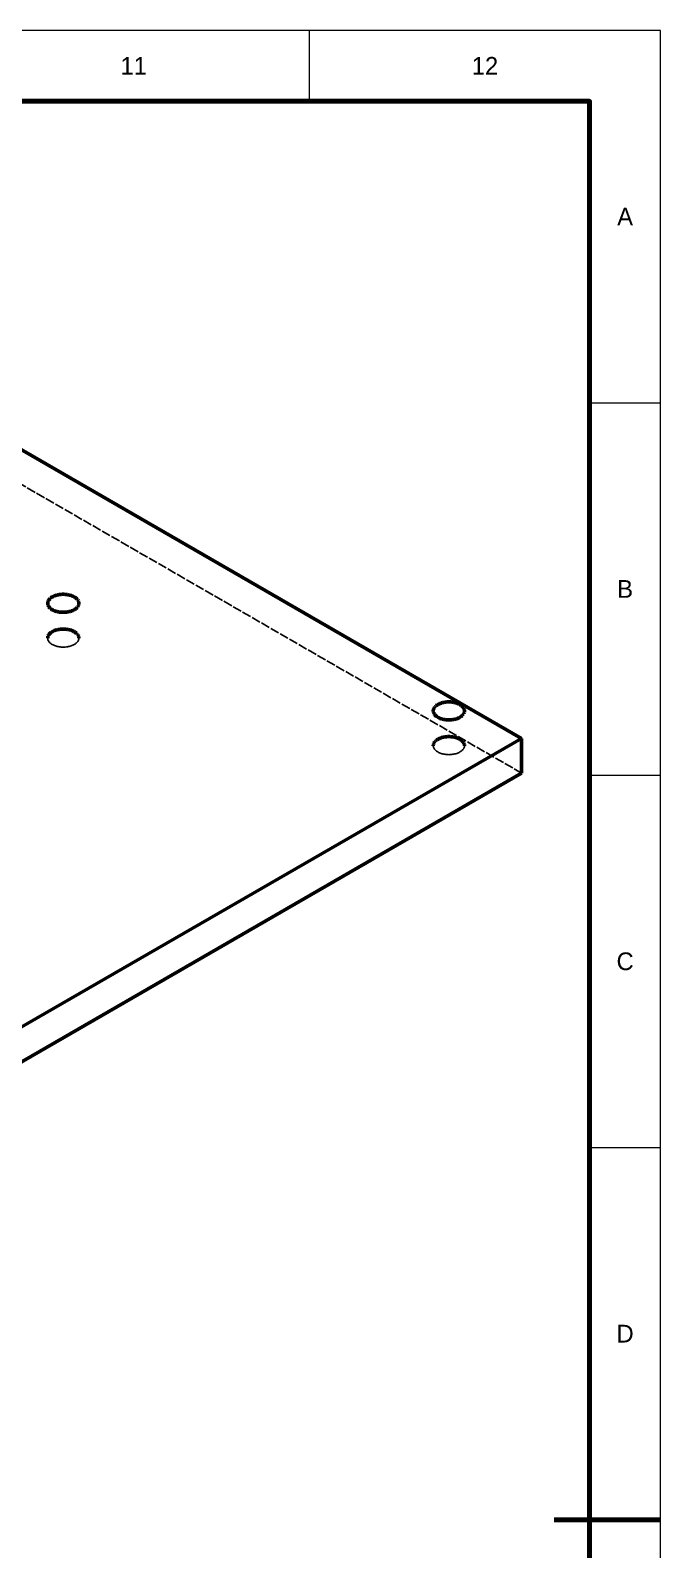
# Model space of a CAD drawing. Header units: millimetres. Extents: x 0 to 594, y 0 to 420.
# Drawn here: x 505.2 to 594, y 205.8 to 420 of the extents above; entities that cross this region are included whole.
import ezdxf
from ezdxf.enums import TextEntityAlignment as Align

# ---------------------------------------------------------------- set-up
doc = ezdxf.new("R2010")
doc.units = ezdxf.units.MM
doc.linetypes.add('DASHED', pattern=[1.524, 1.27, -0.254])
for name, color, linetype, lineweight in [('FINA', 7, 'CONTINUOUS', 18), ('NORMA', 7, 'CONTINUOUS', 70), ('OCULTA', 8, 'DASHED', 25), ('TEXTO', 7, 'CONTINUOUS', 25), ('VISIBLE', 7, 'CONTINUOUS', 50)]:
    doc.layers.add(name, color=color, linetype=linetype, lineweight=lineweight)

msp = doc.modelspace()

# ---------------------------------------------------------------- linework, layer by layer
at = {"layer": 'FINA'}
for p, q in [((544.5, 410), (544.5, 420)), ((584, 367.5), (594, 367.5)), ((584, 315), (594, 315)), ((584, 262.5), (594, 262.5)), ((584, 210), (594, 210))]:
    msp.add_line(p, q, dxfattribs=at)
msp.add_lwpolyline([(0, 0), (594, 0), (594, 420), (0, 420)], close=True, dxfattribs=at)
at = {"layer": 'NORMA'}
msp.add_line((594, 210), (579, 210), dxfattribs=at)
msp.add_lwpolyline([(20, 10), (584, 10), (584, 410), (20, 410)], close=True, dxfattribs=at)
at = {"layer": 'OCULTA'}
for p, q in [((479.67, 369.98), (574.42, 315.28)), ((507.63, 334.32), (507.63, 334.24)), ((507.63, 334.24), (507.65, 334.15)), ((507.65, 334.15), (507.67, 334.07)), ((512.01, 334.15), (511.98, 334.07)), ((512.02, 334.24), (512.01, 334.15)), ((512.03, 334.32), (512.02, 334.24)), ((507.67, 334.07), (507.7, 333.99)), ((507.7, 333.99), (507.74, 333.91)), ((507.74, 333.91), (507.79, 333.83)), ((507.79, 333.83), (507.85, 333.76)), ((507.85, 333.76), (507.92, 333.69)), ((507.92, 333.69), (508, 333.61)), ((508, 333.61), (508.08, 333.55)), ((508.08, 333.55), (508.17, 333.48)), ((508.17, 333.48), (508.27, 333.42)), ((508.27, 333.42), (508.38, 333.37)), ((508.38, 333.37), (508.49, 333.31)), ((508.49, 333.31), (508.6, 333.26)), ((508.6, 333.26), (508.73, 333.22)), ((508.85, 333.18), (508.73, 333.22)), ((508.85, 333.18), (508.98, 333.15)), ((508.98, 333.15), (509.12, 333.12)), ((509.26, 333.09), (509.12, 333.12)), ((509.26, 333.09), (509.4, 333.07)), ((509.54, 333.06), (509.4, 333.07)), ((509.68, 333.05), (509.54, 333.06)), ((509.68, 333.05), (509.83, 333.05)), ((509.97, 333.05), (509.83, 333.05)), ((509.97, 333.05), (510.11, 333.06)), ((510.26, 333.07), (510.11, 333.06)), ((510.4, 333.09), (510.26, 333.07)), ((510.53, 333.12), (510.4, 333.09)), ((510.53, 333.12), (510.67, 333.15)), ((510.8, 333.18), (510.67, 333.15)), ((510.93, 333.22), (510.8, 333.18)), ((511.05, 333.26), (510.93, 333.22)), ((511.17, 333.31), (511.05, 333.26)), ((511.28, 333.37), (511.17, 333.31)), ((511.38, 333.42), (511.28, 333.37)), ((511.48, 333.48), (511.38, 333.42)), ((511.57, 333.55), (511.48, 333.48)), ((511.66, 333.61), (511.57, 333.55)), ((511.73, 333.69), (511.66, 333.61)), ((511.8, 333.76), (511.73, 333.69)), ((511.86, 333.83), (511.8, 333.76)), ((511.91, 333.91), (511.86, 333.83)), ((511.95, 333.99), (511.91, 333.91)), ((511.98, 334.07), (511.95, 333.99)), ((561.97, 319.15), (561.97, 319.07)), ((561.97, 319.07), (561.99, 318.99)), ((561.99, 318.99), (562.01, 318.91)), ((562.01, 318.91), (562.04, 318.83)), ((562.04, 318.83), (562.08, 318.75)), ((562.08, 318.75), (562.14, 318.67)), ((562.14, 318.67), (562.19, 318.59)), ((562.19, 318.59), (562.26, 318.52)), ((562.26, 318.52), (562.34, 318.45)), ((562.34, 318.45), (562.42, 318.38)), ((562.42, 318.38), (562.51, 318.32)), ((562.51, 318.32), (562.61, 318.26)), ((562.61, 318.26), (562.72, 318.2)), ((562.72, 318.2), (562.83, 318.15)), ((562.83, 318.15), (562.95, 318.1)), ((562.95, 318.1), (563.07, 318.05)), ((563.07, 318.05), (563.19, 318.02)), ((563.19, 318.02), (563.33, 317.98)), ((563.46, 317.95), (563.33, 317.98)), ((563.46, 317.95), (563.6, 317.93)), ((563.74, 317.91), (563.6, 317.93)), ((563.74, 317.91), (563.88, 317.89)), ((564.02, 317.89), (563.88, 317.89)), ((564.02, 317.89), (564.17, 317.88)), ((564.31, 317.89), (564.17, 317.88)), ((564.45, 317.89), (564.31, 317.89)), ((564.45, 317.89), (564.6, 317.91)), ((564.74, 317.93), (564.6, 317.91)), ((564.87, 317.95), (564.74, 317.93)), ((565.01, 317.98), (564.87, 317.95)), ((565.01, 317.98), (565.14, 318.02)), ((565.27, 318.05), (565.14, 318.02)), ((565.39, 318.1), (565.27, 318.05)), ((565.51, 318.15), (565.39, 318.1)), ((565.62, 318.2), (565.51, 318.15)), ((565.72, 318.26), (565.62, 318.2)), ((565.82, 318.32), (565.72, 318.26)), ((565.91, 318.38), (565.82, 318.32)), ((566, 318.45), (565.91, 318.38)), ((566.07, 318.52), (566, 318.45)), ((566.14, 318.59), (566.07, 318.52)), ((566.2, 318.67), (566.14, 318.59)), ((566.25, 318.75), (566.2, 318.67)), ((566.29, 318.83), (566.25, 318.75)), ((566.33, 318.91), (566.29, 318.83)), ((566.35, 318.99), (566.33, 318.91)), ((566.36, 319.07), (566.35, 318.99)), ((566.37, 319.15), (566.36, 319.07))]:
    msp.add_line(p, q, dxfattribs=at)
at = {"layer": 'VISIBLE'}
for p, q in [((479.67, 374.88), (574.42, 320.17)), ((479.67, 374.88), (574.42, 320.17)), ((507.65, 339.39), (507.63, 339.3)), ((507.63, 339.3), (507.63, 339.22)), ((507.63, 339.22), (507.63, 339.14)), ((507.63, 339.14), (507.65, 339.05)), ((507.67, 339.47), (507.65, 339.39)), ((507.65, 339.05), (507.67, 338.97)), ((507.7, 339.55), (507.67, 339.47)), ((507.67, 338.97), (507.7, 338.89)), ((507.74, 339.63), (507.7, 339.55)), ((507.7, 338.89), (507.74, 338.81)), ((507.79, 339.71), (507.74, 339.63)), ((507.74, 338.81), (507.79, 338.73)), ((507.85, 339.78), (507.79, 339.71)), ((507.79, 338.73), (507.85, 338.66)), ((507.92, 339.85), (507.85, 339.78)), ((507.85, 338.66), (507.92, 338.58)), ((508, 339.93), (507.92, 339.85)), ((507.92, 338.58), (508, 338.51)), ((508.08, 339.99), (508, 339.93)), ((508, 338.51), (508.08, 338.45)), ((508.17, 340.06), (508.08, 339.99)), ((508.08, 338.45), (508.17, 338.38)), ((508.27, 340.12), (508.17, 340.06)), ((508.38, 340.17), (508.27, 340.12)), ((508.38, 340.17), (508.49, 340.23)), ((508.6, 340.28), (508.49, 340.23)), ((508.73, 340.32), (508.6, 340.28)), ((508.85, 340.36), (508.73, 340.32)), ((508.98, 340.39), (508.85, 340.36)), ((509.12, 340.42), (508.98, 340.39)), ((509.12, 340.42), (509.26, 340.45)), ((509.4, 340.47), (509.26, 340.45)), ((509.4, 340.47), (509.54, 340.48)), ((509.54, 340.48), (509.68, 340.49)), ((509.83, 340.49), (509.68, 340.49)), ((509.97, 340.49), (509.83, 340.49)), ((509.97, 340.49), (510.11, 340.48)), ((510.26, 340.47), (510.11, 340.48)), ((510.26, 340.47), (510.4, 340.45)), ((510.53, 340.42), (510.4, 340.45)), ((510.53, 340.42), (510.67, 340.39)), ((510.67, 340.39), (510.8, 340.36)), ((510.8, 340.36), (510.93, 340.32)), ((510.93, 340.32), (511.05, 340.28)), ((511.05, 340.28), (511.17, 340.23)), ((511.17, 340.23), (511.28, 340.17)), ((511.28, 340.17), (511.38, 340.12)), ((511.38, 340.12), (511.48, 340.06)), ((511.48, 340.06), (511.57, 339.99)), ((511.57, 338.45), (511.48, 338.38)), ((511.57, 339.99), (511.66, 339.93)), ((511.66, 338.51), (511.57, 338.45)), ((511.66, 339.93), (511.73, 339.85)), ((511.73, 338.58), (511.66, 338.51)), ((511.73, 339.85), (511.8, 339.78)), ((511.8, 338.66), (511.73, 338.58)), ((511.8, 339.78), (511.86, 339.71)), ((511.86, 338.73), (511.8, 338.66)), ((511.86, 339.71), (511.91, 339.63)), ((511.91, 338.81), (511.86, 338.73)), ((511.91, 339.63), (511.95, 339.55)), ((511.95, 338.89), (511.91, 338.81)), ((511.95, 339.55), (511.98, 339.47)), ((511.98, 338.97), (511.95, 338.89)), ((511.98, 339.47), (512.01, 339.39)), ((512.01, 339.05), (511.98, 338.97)), ((512.01, 339.39), (512.02, 339.3)), ((512.02, 339.14), (512.01, 339.05)), ((512.02, 339.3), (512.03, 339.22)), ((512.03, 339.22), (512.02, 339.14)), ((508.17, 338.38), (508.27, 338.32)), ((508.27, 338.32), (508.38, 338.26)), ((508.38, 338.26), (508.49, 338.21)), ((508.49, 338.21), (508.6, 338.16)), ((508.6, 338.16), (508.73, 338.12)), ((508.85, 338.08), (508.73, 338.12)), ((508.85, 338.08), (508.98, 338.05)), ((508.98, 338.05), (509.12, 338.02)), ((509.26, 337.99), (509.12, 338.02)), ((509.26, 337.99), (509.4, 337.97)), ((509.54, 337.96), (509.4, 337.97)), ((509.68, 337.95), (509.54, 337.96)), ((509.68, 337.95), (509.83, 337.95)), ((509.97, 337.95), (509.83, 337.95)), ((509.97, 337.95), (510.11, 337.96)), ((510.26, 337.97), (510.11, 337.96)), ((510.4, 337.99), (510.26, 337.97)), ((510.53, 338.02), (510.4, 337.99)), ((510.53, 338.02), (510.67, 338.05)), ((510.8, 338.08), (510.67, 338.05)), ((510.93, 338.12), (510.8, 338.08)), ((511.05, 338.16), (510.93, 338.12)), ((511.17, 338.21), (511.05, 338.16)), ((511.28, 338.26), (511.17, 338.21)), ((511.38, 338.32), (511.28, 338.26)), ((511.48, 338.38), (511.38, 338.32)), ((507.65, 334.49), (507.63, 334.4)), ((507.63, 334.4), (507.63, 334.32)), ((507.67, 334.57), (507.65, 334.49)), ((507.7, 334.65), (507.67, 334.57)), ((507.74, 334.73), (507.7, 334.65)), ((507.79, 334.81), (507.74, 334.73)), ((507.85, 334.88), (507.79, 334.81)), ((507.92, 334.96), (507.85, 334.88)), ((508, 335.03), (507.92, 334.96)), ((508.08, 335.09), (508, 335.03)), ((508.17, 335.16), (508.08, 335.09)), ((508.27, 335.22), (508.17, 335.16)), ((508.38, 335.28), (508.27, 335.22)), ((508.38, 335.28), (508.49, 335.33)), ((508.6, 335.38), (508.49, 335.33)), ((508.73, 335.42), (508.6, 335.38)), ((508.85, 335.46), (508.73, 335.42)), ((508.98, 335.49), (508.85, 335.46)), ((509.12, 335.52), (508.98, 335.49)), ((509.12, 335.52), (509.26, 335.55)), ((509.4, 335.57), (509.26, 335.55)), ((509.4, 335.57), (509.54, 335.58)), ((509.54, 335.58), (509.68, 335.59)), ((509.83, 335.59), (509.68, 335.59)), ((509.97, 335.59), (509.83, 335.59)), ((509.97, 335.59), (510.11, 335.58)), ((510.26, 335.57), (510.11, 335.58)), ((510.26, 335.57), (510.4, 335.55)), ((510.53, 335.52), (510.4, 335.55)), ((510.53, 335.52), (510.67, 335.49)), ((510.67, 335.49), (510.8, 335.46)), ((510.8, 335.46), (510.93, 335.42)), ((510.93, 335.42), (511.05, 335.38)), ((511.05, 335.38), (511.17, 335.33)), ((511.17, 335.33), (511.28, 335.28)), ((511.28, 335.28), (511.38, 335.22)), ((511.38, 335.22), (511.48, 335.16)), ((511.48, 335.16), (511.57, 335.09)), ((511.57, 335.09), (511.66, 335.03)), ((511.66, 335.03), (511.73, 334.96)), ((511.73, 334.96), (511.8, 334.88)), ((511.8, 334.88), (511.86, 334.81)), ((511.86, 334.81), (511.91, 334.73)), ((511.91, 334.73), (511.95, 334.65)), ((511.95, 334.65), (511.98, 334.57)), ((511.98, 334.57), (512.01, 334.49)), ((512.01, 334.49), (512.02, 334.4)), ((512.02, 334.4), (512.03, 334.32)), ((561.99, 324.22), (561.97, 324.14)), ((561.97, 324.14), (561.97, 324.05)), ((561.97, 324.05), (561.97, 323.97)), ((561.97, 323.97), (561.99, 323.89)), ((562.01, 324.3), (561.99, 324.22)), ((561.99, 323.89), (562.01, 323.81)), ((562.04, 324.38), (562.01, 324.3)), ((562.01, 323.81), (562.04, 323.72)), ((562.08, 324.46), (562.04, 324.38)), ((562.04, 323.72), (562.08, 323.64)), ((562.14, 324.54), (562.08, 324.46)), ((562.08, 323.64), (562.14, 323.57)), ((562.19, 324.61), (562.14, 324.54)), ((562.14, 323.57), (562.19, 323.49)), ((562.26, 324.69), (562.19, 324.61)), ((562.19, 323.49), (562.26, 323.42)), ((562.34, 324.76), (562.26, 324.69)), ((562.42, 324.83), (562.34, 324.76)), ((562.51, 324.89), (562.42, 324.83)), ((562.61, 324.95), (562.51, 324.89)), ((562.72, 325.01), (562.61, 324.95)), ((562.83, 325.06), (562.72, 325.01)), ((562.95, 325.11), (562.83, 325.06)), ((562.95, 325.11), (563.07, 325.15)), ((563.19, 325.19), (563.07, 325.15)), ((563.33, 325.23), (563.19, 325.19)), ((563.33, 325.23), (563.46, 325.26)), ((563.6, 325.28), (563.46, 325.26)), ((563.6, 325.28), (563.74, 325.3)), ((563.88, 325.31), (563.74, 325.3)), ((564.02, 325.32), (563.88, 325.31)), ((564.02, 325.32), (564.17, 325.32)), ((564.31, 325.32), (564.17, 325.32)), ((564.31, 325.32), (564.45, 325.31)), ((564.6, 325.3), (564.45, 325.31)), ((564.74, 325.28), (564.6, 325.3)), ((564.74, 325.28), (564.87, 325.26)), ((564.87, 325.26), (565.01, 325.23)), ((565.01, 325.23), (565.14, 325.19)), ((565.14, 325.19), (565.27, 325.15)), ((565.27, 325.15), (565.39, 325.11)), ((565.39, 325.11), (565.51, 325.06)), ((565.51, 325.06), (565.62, 325.01)), ((565.62, 325.01), (565.72, 324.95)), ((565.72, 324.95), (565.82, 324.89)), ((565.82, 324.89), (565.91, 324.83)), ((565.91, 324.83), (566, 324.76)), ((566, 324.76), (566.07, 324.69)), ((566.07, 324.69), (566.14, 324.61)), ((566.14, 323.49), (566.07, 323.42)), ((566.14, 324.61), (566.2, 324.54)), ((566.2, 323.57), (566.14, 323.49)), ((566.2, 324.54), (566.25, 324.46)), ((566.25, 323.64), (566.2, 323.57)), ((566.25, 324.46), (566.29, 324.38)), ((566.29, 323.72), (566.25, 323.64)), ((566.29, 324.38), (566.33, 324.3)), ((566.33, 323.81), (566.29, 323.72)), ((566.33, 324.3), (566.35, 324.22)), ((566.35, 323.89), (566.33, 323.81)), ((566.35, 324.22), (566.36, 324.14)), ((566.36, 323.97), (566.35, 323.89)), ((566.36, 324.14), (566.37, 324.05)), ((566.37, 324.05), (566.36, 323.97)), ((562.26, 323.42), (562.34, 323.35)), ((562.34, 323.35), (562.42, 323.28)), ((562.42, 323.28), (562.51, 323.22)), ((562.51, 323.22), (562.61, 323.16)), ((562.61, 323.16), (562.72, 323.1)), ((562.72, 323.1), (562.83, 323.05)), ((562.83, 323.05), (562.95, 323)), ((562.95, 323), (563.07, 322.95)), ((563.07, 322.95), (563.19, 322.91)), ((563.19, 322.91), (563.33, 322.88)), ((563.46, 322.85), (563.33, 322.88)), ((563.46, 322.85), (563.6, 322.83)), ((563.74, 322.81), (563.6, 322.83)), ((563.74, 322.81), (563.88, 322.79)), ((564.02, 322.79), (563.88, 322.79)), ((564.02, 322.79), (564.17, 322.78)), ((564.31, 322.79), (564.17, 322.78)), ((564.45, 322.79), (564.31, 322.79)), ((564.45, 322.79), (564.6, 322.81)), ((564.74, 322.83), (564.6, 322.81)), ((564.87, 322.85), (564.74, 322.83)), ((565.01, 322.88), (564.87, 322.85)), ((565.01, 322.88), (565.14, 322.91)), ((565.27, 322.95), (565.14, 322.91)), ((565.39, 323), (565.27, 322.95)), ((565.51, 323.05), (565.39, 323)), ((565.62, 323.1), (565.51, 323.05)), ((565.72, 323.16), (565.62, 323.1)), ((565.82, 323.22), (565.72, 323.16)), ((565.91, 323.28), (565.82, 323.22)), ((566, 323.35), (565.91, 323.28)), ((566.07, 323.42), (566, 323.35)), ((574.42, 320.17), (465.03, 257.02)), ((561.99, 319.32), (561.97, 319.24)), ((561.97, 319.24), (561.97, 319.15)), ((562.01, 319.4), (561.99, 319.32)), ((562.04, 319.48), (562.01, 319.4)), ((562.08, 319.56), (562.04, 319.48)), ((562.14, 319.64), (562.08, 319.56)), ((562.19, 319.72), (562.14, 319.64)), ((562.26, 319.79), (562.19, 319.72)), ((562.34, 319.86), (562.26, 319.79)), ((562.42, 319.93), (562.34, 319.86)), ((562.51, 319.99), (562.42, 319.93)), ((562.61, 320.05), (562.51, 319.99)), ((562.72, 320.11), (562.61, 320.05)), ((562.83, 320.16), (562.72, 320.11)), ((562.95, 320.21), (562.83, 320.16)), ((562.95, 320.21), (563.07, 320.25)), ((563.19, 320.29), (563.07, 320.25)), ((563.33, 320.33), (563.19, 320.29)), ((563.33, 320.33), (563.46, 320.36)), ((563.6, 320.38), (563.46, 320.36)), ((563.6, 320.38), (563.74, 320.4)), ((563.88, 320.41), (563.74, 320.4)), ((564.02, 320.42), (563.88, 320.41)), ((564.02, 320.42), (564.17, 320.42)), ((564.31, 320.42), (564.17, 320.42)), ((564.31, 320.42), (564.45, 320.41)), ((564.6, 320.4), (564.45, 320.41)), ((564.74, 320.38), (564.6, 320.4)), ((564.74, 320.38), (564.87, 320.36)), ((564.87, 320.36), (565.01, 320.33)), ((565.01, 320.33), (565.14, 320.29)), ((565.14, 320.29), (565.27, 320.25)), ((565.27, 320.25), (565.39, 320.21)), ((565.39, 320.21), (565.51, 320.16)), ((565.51, 320.16), (565.62, 320.11)), ((565.62, 320.11), (565.72, 320.05)), ((565.72, 320.05), (565.82, 319.99)), ((565.82, 319.99), (565.91, 319.93)), ((565.91, 319.93), (566, 319.86)), ((566, 319.86), (566.07, 319.79)), ((566.07, 319.79), (566.14, 319.72)), ((566.14, 319.72), (566.2, 319.64)), ((566.2, 319.64), (566.25, 319.56)), ((566.25, 319.56), (566.29, 319.48)), ((566.29, 319.48), (566.33, 319.4)), ((566.33, 319.4), (566.35, 319.32)), ((566.35, 319.32), (566.36, 319.24)), ((566.36, 319.24), (566.37, 319.15)), ((574.42, 315.28), (574.42, 320.17)), ((574.42, 320.17), (574.42, 320.17)), ((574.42, 320.17), (574.42, 320.17)), ((574.42, 320.17), (574.42, 315.28)), ((574.42, 315.28), (465.03, 252.12)), ((574.42, 315.28), (465.03, 252.12)), ((574.42, 315.28), (574.42, 315.28)), ((574.42, 315.28), (574.42, 315.28))]:
    msp.add_line(p, q, dxfattribs=at)

# ---------------------------------------------------------------- texts
at = {"layer": 'TEXTO'}
for s, p in [('11', (519.75, 415)), ('12', (569.25, 415)), ('A', (589, 393.75)), ('B', (589, 341.25)), ('C', (589, 288.75)), ('D', (589, 236.25))]:
    msp.add_text(s, height=2.5, dxfattribs=at).set_placement(p, align=Align.MIDDLE_CENTER)

doc.saveas('drawing.dxf')
